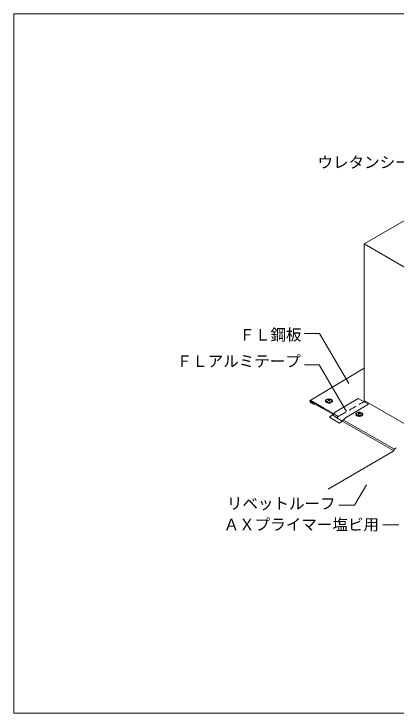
# Model space of a CAD drawing. Units: millimetres on the paper, with parts at other scales. Extents: x -135 to 135, y -94 to 92.
# Drawn here: x -135 to -36.6, y -88 to 92 of the extents above; entities that cross this region are included whole.
import ezdxf
from ezdxf.enums import TextEntityAlignment as Align

# ---------------------------------------------------------------- set-up
doc = ezdxf.new("R2010")
doc.units = ezdxf.units.MM
doc.linetypes.add('DASHED2', pattern=[3, 2, -1])
for name, color, linetype, lineweight in [('D-0', 7, 'Continuous', 18), ('E-0', 7, 'Continuous', 18), ('F-F', 7, 'Continuous', 9)]:
    doc.layers.add(name, color=color, linetype=linetype, lineweight=lineweight)
doc.styles.add('ＭＳ ゴシック', font='')
doc.styles.get('ＭＳ ゴシック').set_extended_font_data('MS Gothic')

msp = doc.modelspace()

# ---------------------------------------------------------------- linework, layer by layer
at = {"layer": 'D-0'}
for p, q in [((-44.856, -7.556), (-44.856, 32.765)), ((-44.856, 0.785), (-58.736, -7.515)), ((-58.736, -7.515), (-58.711, -7.518)), ((-44.996, -7.875), (-44.416, -7.855)), ((-30.183, -15.994), (-44.856, -7.556)), ((-37.013, -20.067), (-50.176, -12.595)), ((-37.251, -20.37), (-50.496, -12.815)), ((-54.14, -30.37), (-37.637, -20.774))]:
    msp.add_line(p, q, dxfattribs=at)
at = {"layer": 'D-0', "linetype": 'DASHED2', "lineweight": 9}
for p, q in [((-52.836, -11.315), (-51.936, -11.995)), ((-51.936, -11.375), (-52.716, -10.915)), ((-50.496, -12.815), (-51.656, -12.175))]:
    msp.add_line(p, q, dxfattribs=at)
at = {"layer": 'D-0'}
for points in [[(-0.916, 7.345), (-44.816, 32.805), (-11.636, 51.965)], [(-52.716, -10.915), (-55.276, -9.455), (-58.596, -7.535)], [(-58.596, -7.755), (-55.276, -9.675), (-52.936, -11.035)], [(-58.596, -8.135), (-57.676, -8.515), (-57.676, -8.295), (-58.596, -7.915)]]:
    msp.add_lwpolyline(points, dxfattribs=at)
msp.add_lwpolyline([(-51.176, -13.335), (-50.556, -12.915), (-49.656, -11.995), (-43.756, -8.475), (-46.376, -6.975), (-52.316, -10.515), (-53.156, -11.375), (-53.776, -11.815)], close=True, dxfattribs=at)
for centre, radius, start, end in [((-53.878, -8.521), 1.392, 84.89705, 118.22961), ((-53.896, -8.245), 1.073, 62.22278, 117.77722), ((-53.832, -8.304), 1.171, 59.45003, 86.22019), ((-58.531, -7.694), 0.267, 147.05877, 184.54412), ((-58.217, -7.719), 0.579, 179.64498, 217.22492), ((-58.668, -7.623), 0.113, 50.52777, 139.59946), ((-58.474, -7.899), 0.266, 219.74105, 242.5993), ((-58.613, -7.798), 0.0462, 68.32384, 201.67616), ((-58.548, -7.811), 0.108, 182.06155, 213.57622), ((-58.563, -7.841), 0.0813, 201.68879, 245.64677), ((-54.478, -7.667), 0.329, 161.90445, 207.91913), ((-54.289, -7.782), 0.546, 116.90201, 156.59588), ((-54.265, -7.554), 0.57, 207.94907, 241.55913), ((-54.344, -7.585), 0.262, 170.35986, 224.05926), ((-54.21, -7.66), 0.409, 116.99039, 163.12411), ((-53.94, -6.934), 1.27, 241.99353, 267.98864), ((-54.149, -7.424), 0.514, 221.8239, 241.26868), ((-53.896, -7.035), 0.978, 239.24057, 300.75943), ((-54.382, -8.255), 0.908, 59.15253, 75.60774), ((-53.32, -8.42), 1.106, 121.38211, 139.0906), ((-53.891, -6.709), 1.498, 266.44358, 295.9405), ((-54.316, -8.335), 0.948, 42.43039, 65.06194), ((-53.515, -8.101), 0.732, 97.94056, 121.36709), ((-53.643, -7.746), 0.514, 41.8239, 61.26868), ((-53.582, -7.51), 0.409, 296.99039, 343.12411), ((-53.449, -7.585), 0.262, 350.35986, 44.05926), ((-53.579, -7.918), 0.711, 48.27952, 61.14699), ((-53.52, -7.547), 0.583, 299.17319, 337.95334), ((-53.321, -7.669), 0.354, 344.14894, 52.72096), ((-46.452, -11.204), 0.583, 119.17319, 157.95334), ((-46.39, -11.08), 0.409, 116.99039, 163.12411), ((-46.07, -12.09), 1.546, 86.45302, 115.52991), ((-46.076, -11.665), 1.073, 62.22278, 117.77722), ((-46.398, -11.395), 0.601, 59.81341, 85.98113), ((-45.776, -11.474), 0.679, 91.71309, 118.14974), ((-46.015, -11.825), 1.278, 62.09549, 88.19512), ((-45.823, -11.166), 0.514, 41.8239, 61.26868), ((-45.688, -11.196), 0.57, 27.94907, 61.55913), ((-46.652, -11.082), 0.354, 164.14894, 232.72096), ((-46.393, -10.833), 0.711, 228.27952, 241.14699), ((-46.524, -11.005), 0.262, 170.35986, 224.05926), ((-46.139, -10.436), 1.181, 239.6208, 266.54151), ((-46.329, -10.844), 0.514, 221.8239, 241.26868), ((-46.076, -10.346), 1.073, 242.22278, 297.77722), ((-45.192, -12.116), 1.535, 126.09165, 139.32713), ((-46.085, -10.188), 1.433, 264.97826, 297.80808), ((-47.121, -12.464), 1.89, 45.50794, 57.17244), ((-45.762, -10.93), 0.409, 296.99039, 343.12411), ((-45.629, -11.005), 0.262, 350.35986, 44.05926), ((-45.663, -10.968), 0.546, 296.90201, 336.59588), ((-45.475, -11.083), 0.329, 341.90445, 27.91913), ((-35.34, -21.704), 2.342, 123.64135, 136.3105), ((-38.073, -20.036), 0.858, 300.56054, 316.30193), ((-38.587, -19.53), 1.579, 315.92457, 330.21895), ((-36.026, -21.087), 1.42, 135.17389, 147.01783)]:
    msp.add_arc(centre, radius, start, end, dxfattribs=at)
at = {"layer": 'D-0', "linetype": 'DASHED2', "lineweight": 9}
for centre, radius, start, end in [((-1924.445, 3248.036), 3759.426, 299.88419, 299.99534), ((-52.052, -11.597), 0.25, 38.48442, 62.47031), ((-51.871, -11.891), 0.123, 238.0649, 324.01698), ((-52.339, -11.802), 0.603, 0.66659, 36.78498), ((-51.48, -11.945), 0.293, 113.28129, 174.21104), ((-52.034, -11.819), 0.298, 331.17872, 4.63176), ((-51.392, -11.902), 0.38, 182.06402, 226.02442), ((-48.744, -16.342), 5.47, 118.05558, 121.43418)]:
    msp.add_arc(centre, radius, start, end, dxfattribs=at)
at = {"layer": 'E-0'}
for p, q in [((-56.374, 9.753), (-60.226, 9.753)), ((-48.81, -3.151), (-56.374, 9.753)), ((-56.391, 1.673), (-60.243, 1.673)), ((-49.353, -10.333), (-56.391, 1.673)), ((-44.269, -29.213), (-47.293, -34.514)), ((-47.293, -34.514), (-51.361, -34.514)), ((-35.922, -39.565), (-39.99, -39.565))]:
    msp.add_line(p, q, dxfattribs=at)
at = {"layer": 'F-F'}
msp.add_line((-135, 92), (-135, -88), dxfattribs=at)
msp.add_lwpolyline([(-135, 92), (135, 92), (135, -88), (-135, -88)], dxfattribs=at)

# ---------------------------------------------------------------- texts
at = {"layer": 'E-0', "style": 'ＭＳ ゴシック'}
for s, p in [('ウレタンシール', (-56.852, 51.459)), ('ＦＬ鋼板', (-76.979, 7.032)), ('ＦＬアルミテープ', (-93.129, 0.261)), ('リベットルーフ', (-80.197, -36.393)), ('ＡＸプライマー塩ビ用', (-81.018, -41.811))]:
    msp.add_text(s, height=2.933, dxfattribs=at).set_placement(p, align=Align.BOTTOM_LEFT)

doc.saveas('drawing.dxf')
